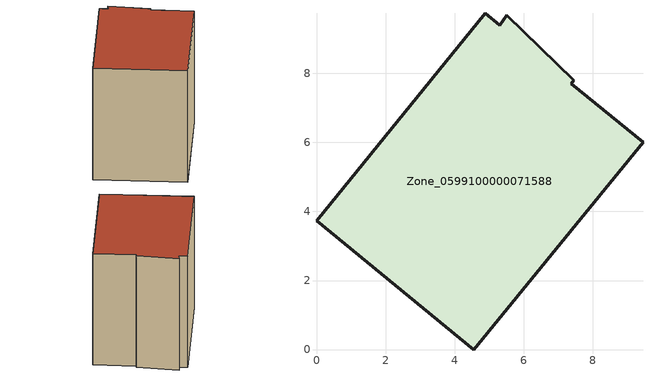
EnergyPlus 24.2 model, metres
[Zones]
Zone_0599100000071588
 floor ground (C_G): 5.52,9.68 7.46,7.8 7.38,7.7 9.46,6 4.56,0 0,3.73 4.88,9.73 5.31,9.39 z0
 wall outside (C_F): 4.56,0 9.46,6 7.38,7.7 7.46,7.8 5.52,9.68 5.31,9.39 4.88,9.73 0,3.73 4.56,0 z0:7.87
 roof outside (C_R): 7.46,7.8 5.52,9.68 5.31,9.39 4.88,9.73 0,3.73 4.56,0 9.46,6 7.38,7.7 z7.87
[BUILDING]
Pand.0599100000071588: North Axis=0; Terrain=City; Loads Convergence Tolerance Value=0.04; Temperature Convergence Tolerance Value=0.4; Solar Distribution=FullExterior; Maximum Number of Warmup Days=25; Minimum Number of Warmup Days=1
[Site:Location]
Rotterdam.The.Hague.AP_ZH_NLD Design_Conditions: Latitude=51.96; Longitude=4.45; Time Zone=1; Elevation=-4.5
[SITE:GROUNDTEMPERATURE:BUILDINGSURFACE]
18, 18, 18, 18, 18, 18, 18, 18, 18, 18, 18, 18
[MATERIAL] Thermal Absorptance=0.9; Solar Absorptance=0.7; Visible Absorptance=0.7
Name | Roughness | Thickness | Conductivity | Density | Specific Heat
G.TI.1946-1964 | MediumSmooth | 0.15 | 1 | 540 | 1210
F.TI.1946-1964 | Rough | 0.3 | 0.857143 | 1920 | 840
R.TI.1946-1964 | MediumRough | 0.2 | 0.277778 | 1500 | 1000
[CONSTRUCTION]
C_G: G.TI.1946-1964
C_F: F.TI.1946-1964
C_R: R.TI.1946-1964
[ZONE]
Zone_0599100000071588: Type=1; Multiplier=1; Ceiling Height=Autocalculate; Volume=Autocalculate; Floor Area=autocalculate; Part of Total Floor Area=Yes
[ZONEINFILTRATION:DESIGNFLOWRATE]
Infil_Zone_0599100000071588: Zone or ZoneList or Space or SpaceList=Zone_0599100000071588; Schedule=AlwaysOn; Design Flow Rate Calculation Method=Flow/Area; Flow Rate per Floor Area=0.003; Constant Term Coefficient=1; Temperature Term Coefficient=0; Velocity Term Coefficient=0; Velocity Squared Term Coefficient=0
[HVACTEMPLATE:ZONE:IDEALLOADSAIRSYSTEM]
Zone_0599100000071588: Maximum Heating Supply Air Temperature=50; Minimum Cooling Supply Air Temperature=13; Maximum Heating Supply Air Humidity Ratio=0.0156; Minimum Cooling Supply Air Humidity Ratio=0.0077; Heating Limit=NoLimit; Cooling Limit=NoLimit; Dehumidification Control Type=ConstantSensibleHeatRatio; Cooling Sensible Heat Ratio=0.7; Dehumidification Setpoint=60; Humidification Control Type=None; Humidification Setpoint=30; Outdoor Air Method=None; Outdoor Air Flow Rate per Person=0.00944; Outdoor Air Flow Rate per Zone Floor Area=0; Outdoor Air Flow Rate per Zone=0; Demand Controlled Ventilation Type=None; Outdoor Air Economizer Type=NoEconomizer; Heat Recovery Type=None; Sensible Heat Recovery Effectiveness=0.7; Latent Heat Recovery Effectiveness=0.65
[ZONECONTROL:THERMOSTAT]
ThermostatControl_Zone_0599100000071588: Zone or ZoneList=Zone_0599100000071588; Control Type Schedule=DualSetpointControlType; Control 1=Thermostat_Zone_0599100000071588; Temperature Difference Between Cutout And Setpoint=0
[THERMOSTATSETPOINT:DUALSETPOINT]
Thermostat_Zone_0599100000071588: Heating Setpoint Temperature Schedule=HeatingSetpoint_Zone_0599100000071588; Cooling Setpoint Temperature Schedule=CoolingSetpoint_Zone_0599100000071588
[SCHEDULE:COMPACT]
HeatingSetpoint_Zone_0599100000071588: Through: 12/31, For: AllDays, Until: 24:00, 21
CoolingSetpoint_Zone_0599100000071588: Through: 12/31, For: AllDays, Until: 24:00, 24
DualSetpointControlType: Through: 12/31, For: AllDays, Until: 24:00, 4
AlwaysOn: Through: 12/31, For: AllDays, Until: 24:00, 1
